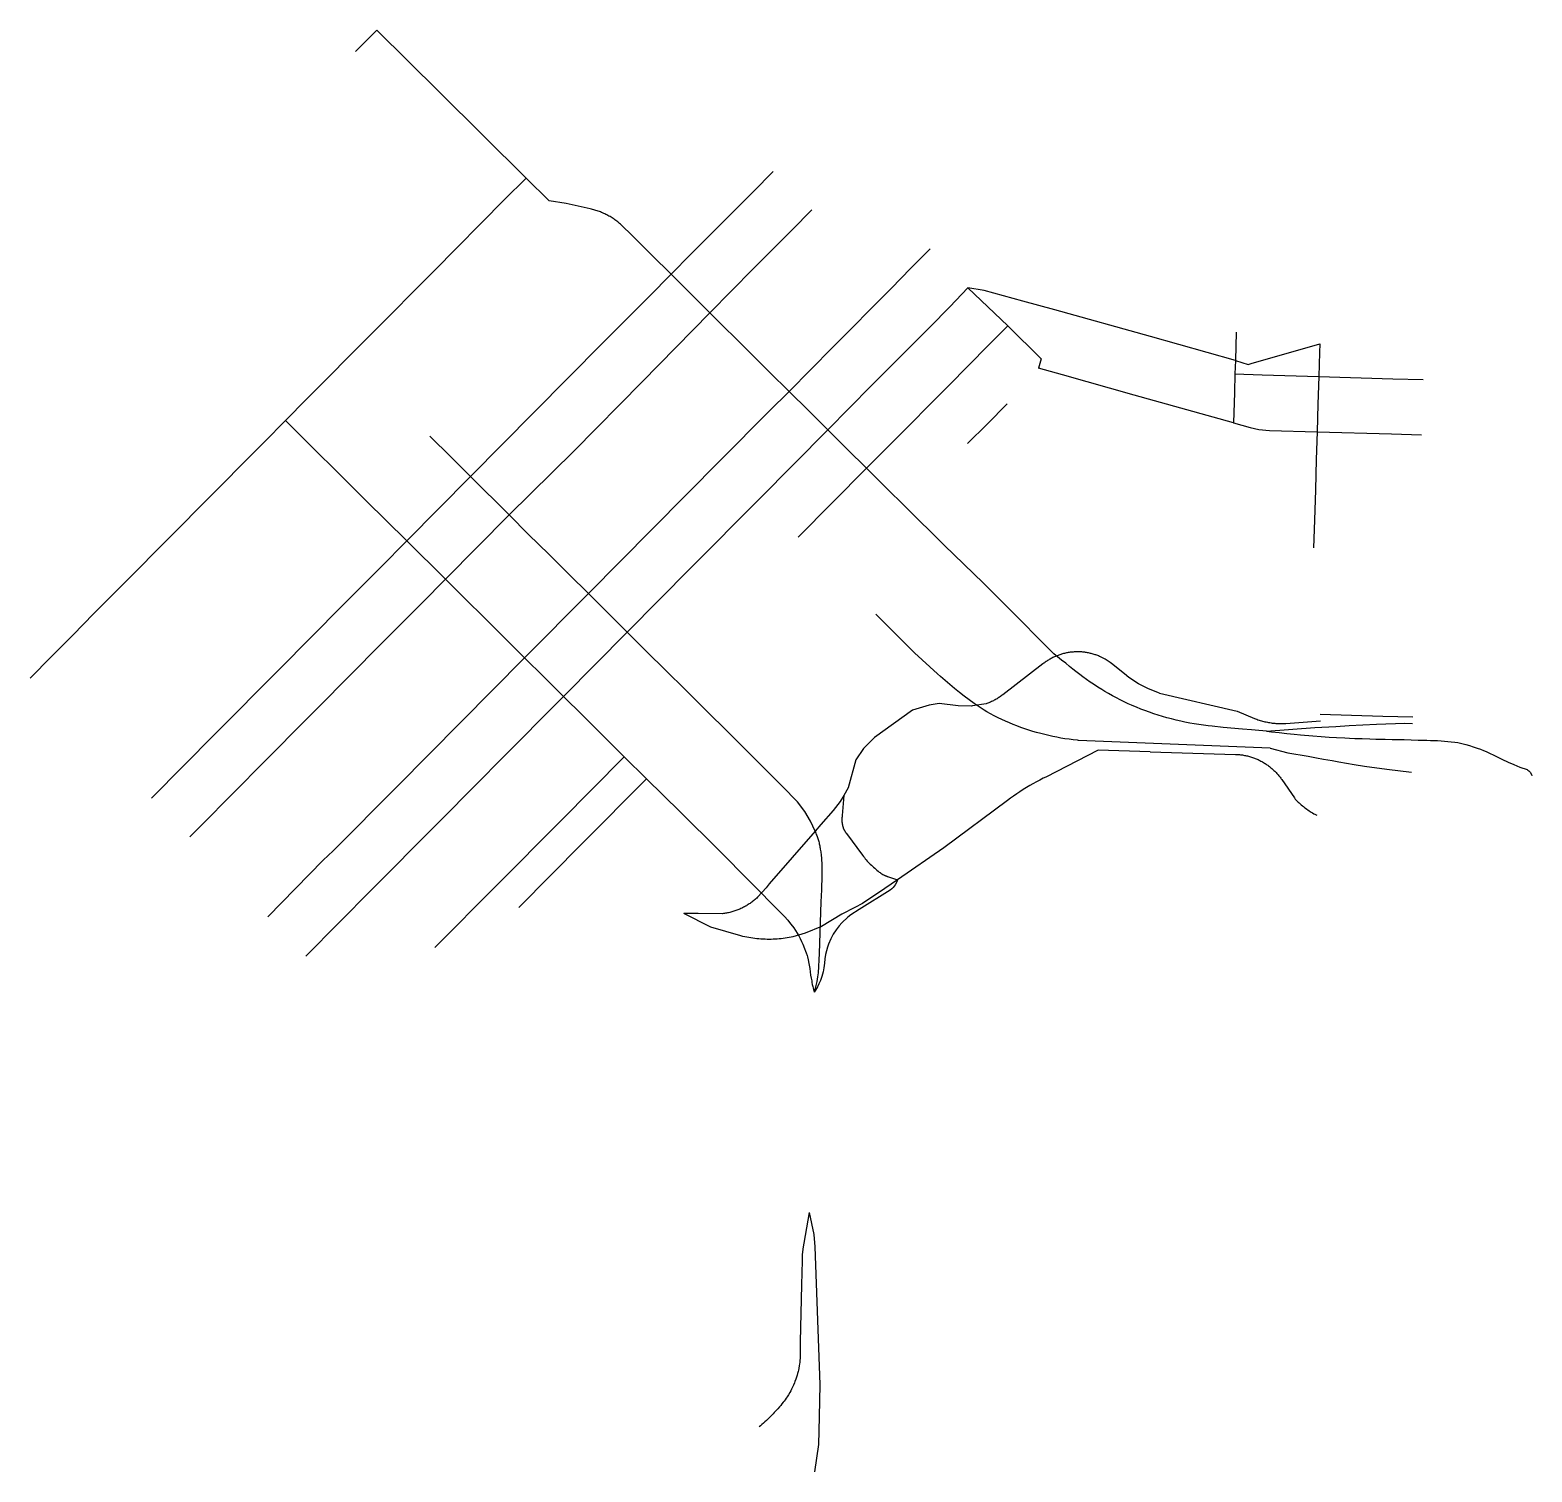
# Model space of a CAD drawing. Header units: inches. Extents: x 490225 to 492957, y 5456956 to 5459578.
import ezdxf

# ---------------------------------------------------------------- set-up
doc = ezdxf.new("R2010")
doc.units = ezdxf.units.IN
doc.header["$MEASUREMENT"] = 0
doc.layers.add('OneWayStreets', color=10, linetype='Continuous')

msp = doc.modelspace()

# ---------------------------------------------------------------- linework, layer by layer
at = {"layer": 'OneWayStreets', "color": 1, "lineweight": -3}
for p, q in [((490856.2, 5459577.7, 12.9), (490817.3, 5459538.5, 18.9)), ((490970.3, 5459464.5, 22.7), (490856.2, 5459577.7, 12.9)), ((491127.5, 5459308.5, 26.7), (490970.3, 5459464.5, 22.7)), ((491127.5, 5459308.5, 26.7), (491088.6, 5459269.3, 28.7)), ((491169.5, 5459266.9, 25.4), (491127.5, 5459308.5, 26.7)), ((491576.8, 5459320.5, 19.5), (491540.3, 5459283.7, 20.2)), ((491540.3, 5459283.7, 20.2), (491505.3, 5459248.4, 20.8)), ((491088.6, 5459269.3, 28.7), (491046.1, 5459226.5, 31.4)), ((491647.2, 5459250.6, 19.7), (491610.8, 5459213.8, 20.2)), ((491046.1, 5459226.5, 31.4), (491000.2, 5459180.3, 32.2)), ((491505.3, 5459248.4, 20.8), (491470.3, 5459213.2, 21.2)), ((491356, 5459168.6, 21.4), (491317.2, 5459207.1, 22.1)), ((491470.3, 5459213.2, 21.2), (491427.4, 5459170, 22.2)), ((491610.8, 5459213.8, 20.2), (491575.8, 5459178.5, 20.8)), ((491000.2, 5459180.3, 32.2), (490961.5, 5459141.2, 33)), ((491391.3, 5459133.6, 23.2), (491356, 5459168.6, 21.4)), ((491427.4, 5459170, 22.2), (491391.3, 5459133.6, 23.2)), ((491575.8, 5459178.5, 20.8), (491540.7, 5459143.3, 21.4)), ((491862.7, 5459179.7, 13.5), (491827.4, 5459144.9, 17.3)), ((490961.5, 5459141.2, 33), (490922.5, 5459101.9, 34.3)), ((491540.7, 5459143.3, 21.4), (491461.8, 5459063.7, 25.9)), ((491827.4, 5459144.9, 17.3), (491791.2, 5459107.7, 19.5)), ((491391.3, 5459133.6, 23.2), (491351.2, 5459093.2, 24.5)), ((491426.5, 5459098.6, 24.2), (491391.3, 5459133.6, 23.2)), ((490922.5, 5459101.9, 34.3), (490884, 5459063.1, 34.4)), ((491351.2, 5459093.2, 24.5), (491266.8, 5459008.3, 29.5)), ((491461.8, 5459063.7, 25.9), (491426.5, 5459098.6, 24.2)), ((491791.2, 5459107.7, 19.5), (491754.7, 5459070.9, 21.5)), ((491930.9, 5459108.8, 12), (491898.1, 5459074.4, 15.4)), ((491991.7, 5459051.5, 10.4), (491930.9, 5459108.8, 12)), ((490884, 5459063.1, 34.4), (490845.3, 5459024.1, 35)), ((491461.8, 5459063.7, 25.9), (491338.5, 5458938.3, 30.2)), ((491533.8, 5458992.2, 26.4), (491461.8, 5459063.7, 25.9)), ((491754.7, 5459070.9, 21.5), (491719.7, 5459035.7, 22.9)), ((491898.1, 5459074.4, 15.4), (491861.7, 5459037.7, 18.9)), ((492089.1, 5459068.7, 6.1), (492031.1, 5459085, 8.3)), ((492263.2, 5459020.2, 5.1), (492089.1, 5459068.7, 6.1)), ((491719.7, 5459035.7, 22.9), (491684.8, 5459000.4, 24.9)), ((491861.7, 5459037.7, 18.9), (491825.2, 5459000.9, 20.8)), ((492003.6, 5459039.8, 10), (491968.6, 5459004.5, 13.7)), ((492003.6, 5459039.8, 10), (491991.7, 5459051.5, 10.4)), ((492064.2, 5458979.7, 9.3), (492003.6, 5459039.8, 10)), ((490845.3, 5459024.1, 35), (490806.6, 5458985.1, 38.8)), ((491266.8, 5459008.3, 29.5), (491142.4, 5458882.8, 30.9)), ((492417.4, 5458976.8, 4.3), (492263.2, 5459020.2, 5.1)), ((492418.9, 5459028.5, 4), (492417.4, 5458976.8, 4.3)), ((492570.9, 5459006.9, 4.3), (492570.5, 5458991.5, 4.5)), ((490806.6, 5458985.1, 38.8), (490767.8, 5458946, 42.3)), ((491570.5, 5458955.8, 28.2), (491533.8, 5458992.2, 26.4)), ((491684.8, 5459000.4, 24.9), (491605.8, 5458920.8, 29.6)), ((491825.2, 5459000.9, 20.8), (491790.2, 5458965.7, 23.6)), ((491968.6, 5459004.5, 13.7), (491932.2, 5458967.7, 17.7)), ((492064.2, 5458979.7, 9.3), (492059.5, 5458963, 9.3)), ((492570.5, 5458991.5, 4.5), (492569.1, 5458947.9, 4.8)), ((491605.8, 5458920.8, 29.6), (491570.5, 5458955.8, 28.2)), ((491790.2, 5458965.7, 23.6), (491755.3, 5458930.5, 25.7)), ((491932.2, 5458967.7, 17.7), (491895.7, 5458931, 20.6)), ((492103.2, 5458950.7, 8.2), (492059.5, 5458963, 9.3)), ((492233.6, 5458914, 7.1), (492103.2, 5458950.7, 8.2)), ((492416.7, 5458952.4, 4.5), (492415.7, 5458918.4, 5.5)), ((492417.4, 5458976.8, 4.3), (492416.7, 5458952.4, 4.5)), ((492416.7, 5458952.4, 4.5), (492466.3, 5458950.9, 5.1)), ((492466.3, 5458950.9, 5.1), (492569.1, 5458947.9, 4.8)), ((490767.8, 5458946, 42.3), (490729.1, 5458907, 44)), ((491338.5, 5458938.3, 30.2), (491214.1, 5458811.8, 30.4)), ((491755.3, 5458930.5, 25.7), (491676.3, 5458850.9, 30.8)), ((491895.7, 5458931, 20.6), (491860.8, 5458895.8, 23.5)), ((492569.1, 5458947.9, 4.8), (492567.5, 5458897.5, 5.4)), ((492569.1, 5458947.9, 4.8), (492704.1, 5458943.8, 9.3)), ((492704.1, 5458943.8, 9.3), (492758.8, 5458942.2, 10.2)), ((490729.1, 5458907, 44), (490690.1, 5458867.7, 43.9)), ((491605.8, 5458920.8, 29.6), (491569.8, 5458884.5, 30.7)), ((491641.1, 5458885.8, 30.3), (491605.8, 5458920.8, 29.6)), ((491860.8, 5458895.8, 23.5), (491825.8, 5458860.5, 25.4)), ((492002.6, 5458897.8, 13.6), (491966.2, 5458861.1, 17.7)), ((492414.1, 5458863.3, 5.9), (492233.6, 5458914, 7.1)), ((492415.7, 5458918.4, 5.5), (492414.1, 5458863.3, 5.9)), ((492567.5, 5458897.5, 5.4), (492566, 5458847.2, 5.8)), ((491142.4, 5458882.8, 30.9), (491026.4, 5458765.8, 29.9)), ((491569.8, 5458884.5, 30.7), (491481.3, 5458795.4, 32.8)), ((491676.3, 5458850.9, 30.8), (491641.1, 5458885.8, 30.3)), ((490690.1, 5458867.7, 43.9), (490651.6, 5458828.9, 42.5)), ((490836.3, 5458722.4, 38.2), (490690.1, 5458867.7, 43.9)), ((491676.3, 5458850.9, 30.8), (491551.8, 5458725.5, 32.6)), ((491711.6, 5458815.9, 30.3), (491676.3, 5458850.9, 30.8)), ((491825.8, 5458860.5, 25.4), (491746.8, 5458780.9, 29.5)), ((491966.2, 5458861.1, 17.7), (491930.1, 5458825.8, 21.7)), ((492566, 5458847.2, 5.8), (492564.6, 5458797, 5.5)), ((492566, 5458847.2, 5.8), (492701.1, 5458843.3, 10.2)), ((492701.1, 5458843.3, 10.2), (492755.8, 5458841.6, 12)), ((490651.6, 5458828.9, 42.5), (490612.9, 5458789.9, 41.5)), ((490991.2, 5458800.8, 30.5), (490952.3, 5458839.4, 32.1)), ((491746.8, 5458780.9, 29.5), (491711.6, 5458815.9, 30.3)), ((490612.9, 5458789.9, 41.5), (490574.1, 5458750.8, 40.2)), ((491026.4, 5458765.8, 29.9), (490991.2, 5458800.8, 30.5)), ((491214.1, 5458811.8, 30.4), (491096.8, 5458696, 28.8)), ((491481.3, 5458795.4, 32.8), (491357, 5458670, 28.8)), ((492564.6, 5458797, 5.5), (492563, 5458741.7, 5.4)), ((491026.4, 5458765.8, 29.9), (490910.5, 5458649, 32.2)), ((491096.8, 5458696, 28.8), (491026.4, 5458765.8, 29.9)), ((491746.8, 5458780.9, 29.5), (491622.4, 5458655.5, 29.5)), ((491782.1, 5458745.9, 28.2), (491746.8, 5458780.9, 29.5)), ((490574.1, 5458750.8, 40.2), (490535.4, 5458711.8, 39.9)), ((491817.3, 5458710.9, 27.5), (491782.1, 5458745.9, 28.2)), ((492563, 5458741.7, 5.4), (492561.3, 5458686.5, 5)), ((490535.4, 5458711.8, 39.9), (490496.6, 5458672.8, 39.8)), ((490910.5, 5458649, 32.2), (490836.3, 5458722.4, 38.2)), ((491551.8, 5458725.5, 32.6), (491427.4, 5458600, 26)), ((491887.9, 5458641, 23.8), (491817.3, 5458710.9, 27.5)), ((491096.8, 5458696, 28.8), (490980.9, 5458579.1, 28.4)), ((491132.1, 5458660.7, 27.9), (491096.8, 5458696, 28.8)), ((492561.3, 5458686.5, 5), (492559.8, 5458636.2, 4.8)), ((490496.6, 5458672.8, 39.8), (490457.9, 5458633.8, 39.9)), ((491168.9, 5458624.5, 27.7), (491132.1, 5458660.7, 27.9)), ((491357, 5458670, 28.8), (491241, 5458553, 25.6)), ((490457.9, 5458633.8, 39.9), (490419.1, 5458594.7, 39.8)), ((490910.5, 5458649, 32.2), (490862.6, 5458600.7, 33.6)), ((490980.9, 5458579.1, 28.4), (490910.5, 5458649, 32.2)), ((491205.8, 5458587.9, 26.4), (491168.9, 5458624.5, 27.7)), ((491959.4, 5458572.1, 19.6), (491887.9, 5458641, 23.8)), ((490862.6, 5458600.7, 33.6), (490794.3, 5458532, 33.5)), ((491427.4, 5458600, 26), (491311.5, 5458483, 22)), ((490419.1, 5458594.7, 39.8), (490380.4, 5458555.7, 39.2)), ((490980.9, 5458579.1, 28.4), (490938.4, 5458536.3, 29.6)), ((491016.1, 5458544.1, 27), (490980.9, 5458579.1, 28.4)), ((491241, 5458553, 25.6), (491205.8, 5458587.9, 26.4)), ((491999.3, 5458532, 5.4), (491959.4, 5458572.1, 19.6)), ((490380.4, 5458555.7, 39.2), (490341.7, 5458516.7, 36.5)), ((491052.9, 5458507.6, 26.1), (491016.1, 5458544.1, 27)), ((491241, 5458553, 25.6), (491124.9, 5458436.1, 22.5)), ((491276.2, 5458518, 24.5), (491241, 5458553, 25.6)), ((490341.7, 5458516.7, 36.5), (490303, 5458477.6, 32.4)), ((490794.3, 5458532, 33.5), (490678.3, 5458415.1, 30.7)), ((490938.4, 5458536.3, 29.6), (490864.8, 5458462.1, 29.8)), ((491311.5, 5458483, 22), (491276.2, 5458518, 24.5)), ((491833.9, 5458445.4, 18.3), (491763.4, 5458515.4, 22.5)), ((491089.6, 5458471.1, 24.4), (491052.9, 5458507.6, 26.1)), ((490303, 5458477.6, 32.4), (490264.2, 5458438.5, 26.7)), ((490864.8, 5458462.1, 29.8), (490748.8, 5458345.1, 26.2)), ((491124.9, 5458436.1, 22.5), (491089.6, 5458471.1, 24.4)), ((491311.5, 5458483, 22), (491195.5, 5458366.1, 19.6)), ((491346.7, 5458448, 19.4), (491311.5, 5458483, 22)), ((490264.2, 5458438.5, 26.7), (490225.5, 5458399.5, 21.8)), ((491124.9, 5458436.1, 22.5), (491008.8, 5458319.2, 22.1)), ((491160.2, 5458401.1, 20.2), (491124.9, 5458436.1, 22.5)), ((491381.9, 5458413, 16.9), (491346.7, 5458448, 19.4)), ((491875.7, 5458407.3, 5.5), (491833.9, 5458445.4, 18.3)), ((490678.3, 5458415.1, 30.7), (490562.2, 5458298, 30.5)), ((491417.2, 5458378, 15.6), (491381.9, 5458413, 16.9)), ((491195.5, 5458366.1, 19.6), (491160.2, 5458401.1, 20.2)), ((491452.4, 5458343, 13.6), (491417.2, 5458378, 15.6)), ((491195.5, 5458366.1, 19.6), (491079.5, 5458249.2, 18.7)), ((491230.7, 5458331.1, 16.4), (491195.5, 5458366.1, 19.6)), ((491964.4, 5458352.8, 5.5), (491939.6, 5458348.8, 5.3)), ((490748.8, 5458345.1, 26.2), (490632.7, 5458228.1, 25.9)), ((491265.9, 5458296.1, 13.7), (491230.7, 5458331.1, 16.4)), ((491462.2, 5458333.3, 13.3), (491452.4, 5458343, 13.6)), ((491487.6, 5458308.3, 12), (491462.2, 5458333.3, 13.3)), ((492571.9, 5458333.8, 4), (492685.5, 5458330.4, 4.1)), ((492685.5, 5458330.4, 4.1), (492740.1, 5458328.7, 6.3)), ((490562.2, 5458298, 30.5), (490446.2, 5458181, 22.6)), ((491008.8, 5458319.2, 22.1), (490892.9, 5458202.2, 20.2)), ((491306.2, 5458256.2, 10.8), (491265.9, 5458296.1, 13.7)), ((491523, 5458273.2, 10.3), (491487.6, 5458308.3, 12)), ((491563.3, 5458232.9, 9.1), (491523, 5458273.2, 10.3)), ((492168.1, 5458268.2, 5.1), (492072.7, 5458219.5, 4.3)), ((492262.3, 5458265.4, 4.7), (492168.1, 5458268.2, 5.1)), ((491079.5, 5458249.2, 18.7), (491043.4, 5458212.9, 18.4)), ((491306.2, 5458256.2, 10.8), (491190.1, 5458139.4, 10.9)), ((491346.4, 5458216.3, 9.5), (491306.2, 5458256.2, 10.8)), ((490632.7, 5458228.1, 25.9), (490615, 5458210.2, 26)), ((491043.4, 5458212.9, 18.4), (490963.4, 5458132.2, 17.5)), ((491346.4, 5458216.3, 9.5), (491230.2, 5458099.4, 9)), ((491407.5, 5458156.5, 7), (491346.4, 5458216.3, 9.5)), ((491593.3, 5458203.1, 7.6), (491563.3, 5458232.9, 9.1)), ((490615, 5458210.2, 26), (490516.1, 5458110.5, 20.5)), ((490892.9, 5458202.2, 20.2), (490776.7, 5458085.1, 17.9)), ((490963.4, 5458132.2, 17.5), (490847.1, 5458015.1, 13.8)), ((491190.1, 5458139.4, 10.9), (491073.9, 5458022.4, 10.2)), ((491477.9, 5458086.3, 7.4), (491407.5, 5458156.5, 7)), ((491663.7, 5458133.1, 7.3), (491653.3, 5458121.2)), ((490776.7, 5458085.1, 17.9), (490758.4, 5458068.2, 14.8)), ((491230.2, 5458099.4, 9), (491114.1, 5457982.5, 8.1)), ((490758.4, 5458068.2, 14.8), (490657.7, 5457965.2, 17.3)), ((491073.9, 5458022.4, 10.2), (490961.4, 5457909.3, 9.3)), ((491803.1, 5458032.3, 4.7), (491780.2, 5458016.8)), ((490847.1, 5458015.1, 13.8), (490727, 5457894.1, 13.3)), ((491440.6, 5457971.2, 5.3), (491414.7, 5457971.4, 5.5)), ((491463.8, 5457946.7, 4.8), (491414.7, 5457971.4, 5.5)), ((491661.8, 5457114.7, 6.3), (491660.5, 5457056.3, 8.3)), ((491660.5, 5457056.3, 8.3), (491659.3, 5457006, 10.4)), ((491659.3, 5457006, 10.4), (491652.2, 5456956, 11.7))]:
    msp.add_line(p, q, dxfattribs=at)
for points in [[(491317.2, 5459207.1, 22.1), (491304.4, 5459219.9, 21.9), (491304.1, 5459220.2, 21.9), (491302.5, 5459221.6, 21.9), (491300.9, 5459223.1, 22.2), (491299.3, 5459224.6, 22.4), (491297.7, 5459226, 22.4), (491296.1, 5459227.4, 22.4), (491294.4, 5459228.7, 22.4), (491292.7, 5459230, 22.4), (491291, 5459231.3, 22.4), (491289.2, 5459232.6, 22.3), (491287.5, 5459233.8, 22.3), (491285.7, 5459235, 22.3), (491283.9, 5459236.2, 22.3), (491282, 5459237.4, 22.6), (491280.2, 5459238.5, 22.6), (491278.3, 5459239.5, 22.6), (491276.4, 5459240.6, 22.4), (491274.5, 5459241.6, 22.4), (491272.6, 5459242.6, 22.4), (491270.7, 5459243.5, 22.4), (491268.7, 5459244.4, 22.4), (491266.7, 5459245.3, 22.4), (491264.8, 5459246.1, 22.3), (491262.8, 5459246.9, 22.3), (491260.8, 5459247.7, 22.3), (491258.7, 5459248.4, 22.9), (491256.7, 5459249.2, 22.9), (491254.6, 5459249.8, 22.9), (491252.6, 5459250.4, 23.2), (491250.5, 5459251, 23.2), (491248.4, 5459251.6, 23.2), (491246.3, 5459252.1, 23.2), (491244.2, 5459252.6, 23.2), (491200.3, 5459262.4, 24.4), (491169.5, 5459266.9, 0)], [(492031.1, 5459085, 8.3), (491960.9, 5459104.3, 10.8), (491930.9, 5459108.8, 12)], [(492417.4, 5458976.8, 4.3), (492440.8, 5458969.8, 4.5), (492446, 5458971.2, 4.5), (492570.9, 5459006.9, 4.3)], [(492414.1, 5458863.3, 5.9), (492444.5, 5458854.8, 5.7), (492460.4, 5458851.6, 5.6), (492479.3, 5458849.8, 5), (492566, 5458847.2, 5.8)], [(492474, 5458302.8, 0), (492467.5, 5458303.4, 0), (492460.3, 5458304.1, 0), (492446.8, 5458305.2, 0), (492430.6, 5458306.6, 0), (492395.3, 5458309.6, 0), (492375.1, 5458311.8, 0), (492368.1, 5458312.7, 0), (492359.3, 5458314, 0), (492351.2, 5458315.2, 0), (492342.6, 5458316.4, 0), (492334.8, 5458317.7, 0), (492325.6, 5458319.5, 0), (492318.2, 5458321.1, 0), (492309.6, 5458323, 0), (492301.2, 5458325.1, 0), (492293, 5458327.3, 0), (492285.1, 5458329.6, 0), (492276.9, 5458332.1, 0), (492269.3, 5458334.5, 0), (492261.3, 5458337.2, 0), (492252.6, 5458340.4, 0), (492245.5, 5458343.1, 0), (492237.5, 5458346.3, 0), (492229.8, 5458349.6, 0), (492228.3, 5458350.3, 0), (492222.6, 5458352.8, 0), (492215.1, 5458356.4, 0), (492208, 5458359.8, 0), (492201.2, 5458363.3, 0), (492194.2, 5458367, 0), (492187, 5458371.1, 0), (492180.1, 5458375.1, 0), (492174.4, 5458378.5, 0), (492167.5, 5458382.9, 0), (492159.5, 5458388.1, 0), (492153.3, 5458392.3, 0), (492146.9, 5458396.7, 0), (492140.2, 5458401.5, 0), (492134.4, 5458405.9, 0), (492127.1, 5458411.6, 0), (492122.1, 5458415.5, 0), (492115.7, 5458420.7, 0), (492108.9, 5458426.3, 0), (492101.4, 5458432.3, 0), (492087.6, 5458443.5, 0), (491999.3, 5458532, 5.4)], [(492094.9, 5458440.7, 3.6), (492093.4, 5458440.1, 3.6), (492091.7, 5458439.5, 3.7), (492090.1, 5458438.8, 3.7), (492088.5, 5458438.1, 3.7), (492086.9, 5458437.3, 3.7), (492085.3, 5458436.6, 3.7), (492083.8, 5458435.8, 3.7), (492082.2, 5458434.9, 3.7), (492080.7, 5458434.1, 3.7), (492079.1, 5458433.2, 3.7), (492077.6, 5458432.3, 3.9), (492076.1, 5458431.3, 3.9), (492074.7, 5458430.4, 3.9), (492073.2, 5458429.4, 3.9), (492071.8, 5458428.4, 3.9), (492070.3, 5458427.4, 3.9), (492068.9, 5458426.3, 3.9), (492067.5, 5458425.2, 4.1), (491994.8, 5458369.2, 5.6), (491993.3, 5458368.1, 5.6), (491991.8, 5458367, 5.6), (491990.3, 5458365.9, 5.6), (491988.7, 5458364.9, 5.6), (491987.1, 5458363.9, 5.6), (491985.6, 5458362.9, 5.6), (491984, 5458361.9, 5.6), (491982.4, 5458361, 5.6), (491980.7, 5458360, 5.6), (491979.1, 5458359.2, 5.5), (491977.4, 5458358.3, 5.5), (491975.7, 5458357.5, 5.5), (491974.1, 5458356.7, 5.5), (491972.3, 5458355.9, 5.5), (491970.6, 5458355.2, 5.5), (491968.9, 5458354.5, 5.5), (491967.2, 5458353.8, 5.5), (491965.4, 5458353.2, 5.5), (491964.4, 5458352.8, 5.5)], [(492172.4, 5458438, 4.3), (492172.1, 5458438.2, 4.3), (492170.5, 5458438.9, 4.3), (492168.8, 5458439.6, 4.3), (492167.2, 5458440.2, 4.3), (492165.6, 5458440.9, 4.3), (492163.9, 5458441.5, 4.1), (492162.2, 5458442, 4.1), (492160.6, 5458442.6, 4.1), (492158.9, 5458443.1, 4.1), (492157.2, 5458443.6, 4.1), (492155.5, 5458444, 4.3), (492153.8, 5458444.4, 4.3), (492152.1, 5458444.8, 4.2), (492150.3, 5458445.2, 4.2), (492148.6, 5458445.5, 4.2), (492146.9, 5458445.8, 4.2), (492145.1, 5458446.1, 4.2), (492143.4, 5458446.3, 4.2), (492141.6, 5458446.6, 4.2), (492139.9, 5458446.7, 4), (492138.1, 5458446.9, 4), (492136.4, 5458447, 4), (492134.6, 5458447.1, 4), (492132.8, 5458447.2, 4), (492131.1, 5458447.2, 4), (492129.3, 5458447.2, 4), (492127.6, 5458447.1, 3.7), (492125.8, 5458447.1, 3.7), (492124, 5458447, 3.7), (492122.3, 5458446.8, 3.7), (492120.5, 5458446.7, 3.7), (492118.8, 5458446.5, 3.7), (492117, 5458446.3, 3.7), (492115.3, 5458446, 3.8), (492113.5, 5458445.8, 3.8), (492111.8, 5458445.4, 3.8), (492110.1, 5458445.1, 3.8), (492108.4, 5458444.7, 3.8), (492106.6, 5458444.3, 3.8), (492104.9, 5458443.9, 3.9), (492103.2, 5458443.4, 3.6), (492101.5, 5458443, 3.6), (492099.8, 5458442.4, 3.6), (492098.2, 5458441.9, 3.6), (492096.5, 5458441.3, 3.6), (492094.9, 5458440.7, 3.6)], [(492279.4, 5458372, 4.1), (492279.2, 5458372.1, 4.1), (492259.7, 5458379.6, 4.5), (492241.2, 5458389, 4.6), (492223.7, 5458400.4, 4.4), (492215.6, 5458407, 4.5), (492192.4, 5458425.8, 4.6), (492189.7, 5458428, 4.6), (492180.8, 5458433.8, 4.7), (492172.4, 5458438, 4.3)], [(492480.5, 5458272.2, 3.6), (492132.4, 5458286, 4.9), (492130.1, 5458286.3, 4.9), (492122.6, 5458287.1, 5.4), (492115.1, 5458288.1, 5.6), (492107.6, 5458289.2, 5.6), (492100.2, 5458290.4, 4.8), (492092.8, 5458291.8, 4.8), (492085.4, 5458293.3, 4.5), (492078, 5458294.9, 4.5), (492070.7, 5458296.6, 4.5), (492063.4, 5458298.5, 4.1), (492056.1, 5458300.5, 4.1), (492048.9, 5458302.6, 4.1), (492041.7, 5458304.9, 4.1), (492034.5, 5458307.3, 4.1), (492027.4, 5458309.8, 3.9), (492020.3, 5458312.4, 3.4), (492013.3, 5458315.2, 4), (492006.4, 5458318, 4), (491999.4, 5458321, 4), (491992.6, 5458324.2, 4.4), (491985.8, 5458327.4, 4.4), (491979, 5458330.7, 4.4), (491972.3, 5458334.2, 5), (491965.7, 5458337.8, 4.5), (491965.4, 5458338, 4.5), (491960.6, 5458341, 4.5), (491951.4, 5458347.2, 5.3), (491942.2, 5458353.5, 5.3), (491933.2, 5458360, 5.9), (491924.3, 5458366.7, 5.9), (491915.5, 5458373.5, 5.7), (491906.8, 5458380.4, 5.7), (491898.2, 5458387.5, 5.5), (491889.8, 5458394.8, 5.7), (491881.5, 5458402.2, 5.5), (491875.7, 5458407.3, 5.5), (491875.7, 5458407.3, 5.5), (491875.7, 5458407.3, 5.5), (491875.7, 5458407.3, 5.5), (491875.7, 5458407.3, 5.5)], [(491939.6, 5458348.8, 5.3), (491937.6, 5458348.5, 5.3), (491913.3, 5458349, 5.4), (491878.7, 5458353.3, 5), (491860.9, 5458350.1, 5), (491830.1, 5458340.9, 6), (491761.4, 5458291.2, 7), (491740.9, 5458271.2, 6.8), (491727.4, 5458250.7, 6), (491713.4, 5458199.9, 5), (491705.2, 5458185.7, 0)], [(492279.4, 5458372, 4.1), (492420.7, 5458339, 4.4), (492452.1, 5458326.2, 4.3), (492454.2, 5458325.3, 4.3), (492456.3, 5458324.5, 4.3), (492458.4, 5458323.8, 4.3), (492460.6, 5458323.1, 4.3), (492462.7, 5458322.4, 4.3), (492464.8, 5458321.8, 4.1), (492467, 5458321.2, 4.1), (492469.2, 5458320.6, 4.1), (492471.3, 5458320.1, 4.1), (492473.5, 5458319.6, 4.1), (492475.7, 5458319.1, 4.6), (492477.9, 5458318.7, 4.6), (492480.1, 5458318.4, 4.6), (492482.4, 5458318, 4.6), (492484.6, 5458317.7, 4.6), (492486.8, 5458317.5, 4.6), (492489, 5458317.3, 4.4), (492491.3, 5458317.1, 4.4), (492493.5, 5458317, 4.4), (492495.7, 5458316.9, 4.4), (492498, 5458316.8, 4.4), (492500.2, 5458316.8, 4.3), (492502.5, 5458316.8, 4.3), (492504.7, 5458316.8, 4.3), (492506.9, 5458316.9, 4.3), (492509.2, 5458317.1, 4.3), (492509.3, 5458317.1, 4.3), (492572, 5458321.7, 4)], [(492474, 5458302.8, 0), (492562.1, 5458309.3, 3.7), (492600.4, 5458311.1, 3.3), (492624.5, 5458313.2, 4.4), (492674.3, 5458315.8, 2.7), (492725.4, 5458317.2, 6.2), (492739.8, 5458316.8, 5.9)], [(492474, 5458302.8, 0), (492483.2, 5458301.8, 0), (492497, 5458300.2, 0), (492510.8, 5458298.8, 0), (492524.1, 5458297.6, 0), (492536.2, 5458296.5, 0), (492558.1, 5458294.7, 0), (492573.3, 5458293.3, 0), (492588, 5458292.2, 0), (492601.4, 5458291.3, 0), (492616.8, 5458290.5, 0), (492625, 5458290.2, 0), (492634.9, 5458289.8, 0), (492648.1, 5458289.3, 0), (492662, 5458288.9, 0), (492673.1, 5458288.5, 0), (492690.1, 5458288.1, 0), (492702.5, 5458287.8, 0), (492724.6, 5458287.5, 0), (492749.7, 5458286.8, 0), (492758.3, 5458286.5, 0), (492765.7, 5458286.4, 0), (492772.1, 5458286.2, 0), (492778.3, 5458286, 0), (492785, 5458285.7, 0), (492791.6, 5458285.3, 0), (492797.6, 5458284.9, 0), (492803.8, 5458284.4, 0), (492810, 5458283.7, 0), (492816.6, 5458282.8, 0), (492822, 5458282, 0), (492829.6, 5458280.4, 0), (492836.4, 5458278.8, 0), (492843.2, 5458276.9, 0), (492850.1, 5458274.7, 0), (492857.3, 5458272.2, 0), (492863, 5458269.9, 0), (492869, 5458267.5, 0), (492873.3, 5458265.7, 0), (492879.5, 5458262.8, 0), (492887.7, 5458259, 0), (492902.2, 5458252.2, 0), (492913.7, 5458246.7, 0), (492923.7, 5458242.1, 0), (492934.6, 5458237.7, 0), (492947.9, 5458233, 0), (492949.5, 5458232.1, 0), (492951.4, 5458230.5, 0), (492953.4, 5458228.3, 0), (492955.9, 5458224.1, 0), (492956.8, 5458221.8, 4.6)], [(492480.5, 5458272.2, 3.6), (492512.9, 5458263.7, 3.6), (492550, 5458257.3, 3.7), (492565.1, 5458254.4, 3.6), (492577.6, 5458252, 3.8), (492593.2, 5458249.5, 3.5), (492605.5, 5458247.4, 3), (492619.6, 5458244.8, 3.6), (492633.7, 5458242.4, 3.8), (492652, 5458239.1, 3.5), (492693.1, 5458234, 4.6), (492737.5, 5458228.1, 4)], [(492262.3, 5458265.4, 4.7), (492417.8, 5458260.7, 4.4), (492419.5, 5458260.7, 4.4), (492421.3, 5458260.6, 4.4), (492423.2, 5458260.4, 4.4), (492425, 5458260.3, 4.4), (492426.9, 5458260.1, 4.4), (492428.7, 5458259.8, 4.3), (492430.5, 5458259.6, 4.3), (492432.4, 5458259.3, 4.3), (492434.2, 5458258.9, 4.3), (492436, 5458258.6, 4.3), (492437.8, 5458258.2, 4.3), (492439.6, 5458257.8, 4.4), (492441.4, 5458257.3, 4.4), (492443.2, 5458256.8, 4.4), (492445, 5458256.3, 4.4), (492446.7, 5458255.8, 4.4), (492448.5, 5458255.2, 4.4), (492450.2, 5458254.6, 4.4), (492452, 5458253.9, 4.1), (492453.7, 5458253.3, 4.1), (492455.4, 5458252.6, 4.1), (492457.1, 5458251.8, 4.1), (492458.8, 5458251.1, 4.1), (492460.5, 5458250.3, 4.1), (492462.1, 5458249.5, 4.1), (492463.8, 5458248.6, 3.9), (492465.4, 5458247.8, 3.9), (492467, 5458246.9, 3.9), (492468.6, 5458245.9, 3.9), (492470.2, 5458245, 3.9), (492471.8, 5458244, 3.9), (492473.3, 5458243, 3.9), (492474.8, 5458241.9, 3.9), (492476.4, 5458240.9, 3.9), (492477.8, 5458239.8, 3.9), (492479.3, 5458238.6, 3.9), (492480.8, 5458237.5, 3.9), (492482.2, 5458236.3, 3.9), (492483.6, 5458235.1, 3.9), (492485, 5458233.9, 3.9), (492486.4, 5458232.7, 3.9), (492487.7, 5458231.4, 4), (492489.1, 5458230.1, 3.9), (492490.4, 5458228.8, 3.9), (492491.6, 5458227.5, 3.9), (492492.9, 5458226.1, 3.9), (492494.1, 5458224.7, 3.9), (492495.3, 5458223.3, 3.9), (492496.5, 5458221.9, 3.9), (492497.7, 5458220.5, 3.9), (492498.8, 5458219, 3.8), (492499.9, 5458217.5, 3.7), (492501, 5458216, 3.7), (492501.7, 5458215, 3.7), (492524.7, 5458181.4, 4), (492526.5, 5458179.5, 4), (492528.2, 5458177.7, 4), (492530, 5458175.9, 4), (492531.8, 5458174.1, 4), (492533.6, 5458172.4, 4), (492535.5, 5458170.7, 4), (492537.4, 5458169, 3.9), (492539.3, 5458167.4, 3.9), (492541.2, 5458165.8, 3.9), (492543.2, 5458164.2, 3.9), (492545.2, 5458162.7, 3.9), (492547.2, 5458161.2, 4.6), (492549.3, 5458159.7, 4.6), (492551.4, 5458158.3, 4.6), (492553.5, 5458156.9, 4.3), (492555.6, 5458155.5, 4.3), (492557.8, 5458154.2, 5.1), (492559.9, 5458152.9, 5.1), (492562.1, 5458151.7, 5.1), (492564.4, 5458150.5, 5.1), (492565.5, 5458149.9, 5.1)], [(492072.7, 5458219.5, 4.3), (492067.9, 5458217.2, 4.6), (492061.7, 5458214, 4.4), (492055.5, 5458210.8, 4.3), (492049.4, 5458207.4, 4.3), (492043.4, 5458203.9, 4.3), (492037.4, 5458200.4, 4.3), (492031.4, 5458196.7, 4.1), (492025.6, 5458192.9, 4.1), (492019.8, 5458189, 4.1), (492014, 5458185, 4.1), (492008.4, 5458180.9, 4.1), (492002.8, 5458176.8, 4), (491887.3, 5458090.6, 4), (491803.1, 5458032.3, 4.7)], [(491653.3, 5458121.2, 0), (491644.6, 5458139.3, 0), (491644.6, 5458139.3, 0), (491634.4, 5458156.6, 0), (491621.2, 5458174.2, 0), (491593.3, 5458203.1, 7.6)], [(491705.2, 5458185.7, 0), (491699, 5458175, 0), (491686, 5458158.6, 0), (491663.7, 5458133.1, 0)], [(491705.2, 5458185.7, 0), (491702.6, 5458149.5, 5.6), (491702.4, 5458148.8, 5.6), (491702.3, 5458148.1, 5.6), (491702.2, 5458147.4, 5.6), (491702.1, 5458146.7, 5.6), (491702, 5458146, 5.6), (491702, 5458145.2, 5.6), (491701.9, 5458144.5, 5.1), (491701.9, 5458143.8, 5.1), (491701.8, 5458143.1, 5.1), (491701.8, 5458142.4, 5.1), (491701.8, 5458141.6, 5.1), (491701.8, 5458140.9, 5.1), (491701.8, 5458140.2, 5.1), (491701.8, 5458139.5, 5.1), (491701.9, 5458138.7, 5.1), (491701.9, 5458138, 5.1), (491702, 5458137.3, 5.1), (491702.1, 5458136.6, 5.1), (491702.2, 5458135.9, 5.1), (491702.3, 5458135.2, 5.1), (491702.4, 5458134.5, 5.1), (491702.5, 5458133.7, 5.1), (491702.7, 5458133, 5.1), (491702.8, 5458132.3, 5), (491703, 5458131.6, 5), (491703.2, 5458130.9, 5), (491703.4, 5458130.2, 5), (491703.6, 5458129.5, 5), (491703.8, 5458128.8, 5), (491704, 5458128.2, 5), (491704.3, 5458127.5, 5), (491704.5, 5458126.8, 5), (491704.8, 5458126.1, 5), (491705.1, 5458125.5, 5), (491705.4, 5458124.8, 5), (491705.7, 5458124.1, 5), (491706, 5458123.5, 5), (491706.3, 5458122.8, 5), (491706.6, 5458122.2, 5), (491707, 5458121.6, 5), (491707.3, 5458120.9, 4.6), (491707.7, 5458120.3, 4.6), (491708.1, 5458119.7, 4.6), (491708.4, 5458119.1, 4.6), (491708.8, 5458118.5, 4.6), (491709.3, 5458117.9, 4.6), (491709.7, 5458117.3, 4.6), (491710.1, 5458116.7, 4.6), (491710.2, 5458116.7, 4.6), (491739.5, 5458077.3, 4.4), (491741.1, 5458075.1, 4.4), (491742.8, 5458073, 4.7), (491744.5, 5458070.9, 4.7), (491746.3, 5458068.9, 4.7), (491748.1, 5458066.8, 4.3), (491749.9, 5458064.9, 4.3), (491751.7, 5458062.9, 4.3), (491753.6, 5458061, 4.7), (491755.6, 5458059.1, 4.7), (491757.5, 5458057.2, 4.7), (491759.5, 5458055.4, 4.5), (491761.5, 5458053.6, 4.5), (491763.6, 5458051.8, 4.5), (491765.6, 5458050.1, 4.8), (491767.8, 5458048.4, 4.8), (491769.9, 5458046.8, 4.8), (491771.2, 5458045.9, 4.8), (491772.9, 5458044.7, 4.5), (491774.6, 5458043.6, 4.5), (491776.4, 5458042.5, 4.5), (491777.7, 5458041.7, 4.5), (491778.4, 5458041.4, 4.5), (491779, 5458041.1, 4.5), (491779.7, 5458040.7, 4.5), (491780.3, 5458040.4, 4.5), (491781, 5458040.1, 4.5), (491781.6, 5458039.9, 4.5), (491782.3, 5458039.6, 4.5), (491783, 5458039.3, 4.5), (491783.7, 5458039.1, 4.7), (491784.3, 5458038.8, 4.7), (491784.9, 5458038.7, 4.7), (491803.1, 5458032.3, 4.7)], [(491653.3, 5458121.2, 0), (491569.9, 5458025.1, 4.8), (491564, 5458018.1, 4.4)], [(491653.3, 5458121.2, 0), (491654.5, 5458117.7, 0), (491655.4, 5458115.3, 0), (491656.1, 5458113.4, 0), (491656.8, 5458111.6, 0), (491657.6, 5458109.5, 0), (491658.2, 5458107.8, 0), (491658.7, 5458105.8, 0), (491659.2, 5458103.9, 0), (491659.8, 5458102, 0), (491660.3, 5458100, 0), (491660.8, 5458098.2, 0), (491661.4, 5458096.2, 0), (491661.7, 5458094.5, 0), (491662, 5458092.2, 0), (491662.4, 5458090.2, 0), (491662.6, 5458088.4, 0), (491663, 5458086, 0), (491663.4, 5458083.5, 0), (491663.7, 5458081.5, 0), (491664.1, 5458079.1, 0), (491664.3, 5458076.1, 0), (491664.5, 5458073.2, 0), (491664.8, 5458070.2, 0), (491665, 5458067, 0), (491665.2, 5458064.2, 0), (491665.4, 5458061.3, 0), (491665.5, 5458058.6, 0), (491665.5, 5458056, 0), (491665.5, 5458053.5, 0), (491665.5, 5458051.3, 0), (491665.6, 5458049.1, 0), (491665.6, 5458047.2, 0), (491665.6, 5458045, 0), (491665.6, 5458043.1, 0), (491665.5, 5458040.7, 0), (491664.5, 5458014.6, 0), (491663.8, 5457992.8, 0), (491660.4, 5457898.8, 0), (491658.8, 5457863.6, 0), (491657.7, 5457856.3, 0), (491656.3, 5457847.9, 0), (491654, 5457838.3, 0), (491651.5, 5457828.5, 0)], [(491477.9, 5458086.3, 7.4), (491591.3, 5457971.9, 0), (491597.4, 5457965.7, 0), (491603.5, 5457959, 0), (491608.6, 5457952.8, 0), (491611.8, 5457948.6, 0), (491614.3, 5457945.1, 0), (491617.5, 5457940.4, 0), (491620.4, 5457935.7, 0), (491623.3, 5457930.7, 0), (491626, 5457925.7, 0), (491628.6, 5457920.6, 0), (491630.8, 5457915.8, 0), (491634, 5457908, 0), (491635.8, 5457903.1, 0), (491636.9, 5457899.7, 0), (491638.5, 5457894.8, 0), (491639.2, 5457892.3, 0), (491640.5, 5457887.3, 0), (491642, 5457880.5, 0), (491643.4, 5457871.3, 0), (491645, 5457859.3, 0), (491645.8, 5457854.1, 0), (491647, 5457849, 0), (491647.4, 5457845.9, 0), (491648.1, 5457842.3, 0), (491648.9, 5457838.6, 0), (491649.5, 5457836, 0), (491650.3, 5457833, 0), (491650.7, 5457831.3, 0), (491651.5, 5457828.5, 0)], [(491803.1, 5458032.3, 0), (491801.9, 5458029, 0), (491798.9, 5458023.4, 0), (491795.2, 5458018.6, 0), (491792.7, 5458016, 0), (491789.8, 5458013.7, 0), (491733.2, 5457978.5, 0), (491718.3, 5457969.2, 0), (491712.4, 5457964.7, 0), (491701.5, 5457954.3, 0), (491696.8, 5457948.9, 0), (491691.4, 5457941.9, 0), (491686.2, 5457933.7, 0), (491681.7, 5457925.3, 0), (491677.6, 5457915.8, 0), (491675.6, 5457910.2, 0), (491673.7, 5457903.4, 0), (491672.2, 5457897, 0), (491670.9, 5457888.8, 0), (491670.2, 5457881.1, 0), (491669.2, 5457872.8, 0), (491667.7, 5457865.2, 0), (491665.4, 5457857, 0), (491662.8, 5457849.6, 0), (491660.1, 5457843.3, 0), (491657.3, 5457837.8, 0), (491653.9, 5457832.2, 0), (491651.5, 5457828.5, 0)], [(491564, 5458018.1, 4.4), (491549.1, 5458001.5, 4.2), (491548.3, 5458000.8, 4.2), (491546.9, 5457999.5, 4.2), (491545.4, 5457998.2, 4.2), (491544, 5457996.9, 4.2), (491542.5, 5457995.7, 4.2), (491541, 5457994.4, 4.1), (491539.5, 5457993.2, 4.1), (491537.9, 5457992.1, 4.1), (491536.3, 5457990.9, 4.1), (491534.8, 5457989.8, 4.1), (491533.2, 5457988.7, 4.1), (491531.5, 5457987.7, 4.3), (491529.9, 5457986.6, 4.3), (491528.2, 5457985.6, 4.4), (491526.6, 5457984.7, 4.4), (491524.9, 5457983.7, 4.4), (491523.1, 5457982.8, 4.4), (491521.4, 5457981.9, 4.4), (491519.7, 5457981.1, 4.4), (491517.9, 5457980.3, 4.4), (491516.2, 5457979.5, 4.4), (491514.4, 5457978.7, 4.4), (491512.6, 5457978, 4.4), (491510.8, 5457977.3, 4.4), (491509, 5457976.6, 4.4), (491507.1, 5457976, 4.6), (491505.3, 5457975.4, 4.7), (491503.4, 5457974.8, 4.7), (491501.6, 5457974.3, 4.7), (491499.7, 5457973.8, 4.7), (491497.8, 5457973.3, 4.7), (491495.9, 5457972.9, 4.7), (491494, 5457972.5, 4.7), (491492.1, 5457972.1, 4.8), (491490.2, 5457971.8, 4.8), (491488.3, 5457971.5, 4.8), (491486.4, 5457971.2, 4.8), (491484.5, 5457971, 4.8), (491440.6, 5457971.2, 5.3)], [(491780.2, 5458016.8, 0), (491739.6, 5457989.4, 4.7), (491725.6, 5457982.2, 4.7)], [(491725.6, 5457982.2, 4.7), (491701.8, 5457969.9, 4.8), (491664.5, 5457947.8, 4.3), (491634.8, 5457935.9, 4.1)], [(491566.9, 5457924.4, 4.5), (491565.7, 5457924.4, 4.5), (491562.1, 5457924.5, 4.3), (491558.4, 5457924.7, 4.3), (491554.7, 5457924.9, 4.3), (491551, 5457925.2, 4.4), (491547.4, 5457925.5, 4.4), (491543.7, 5457926, 4.4), (491540.1, 5457926.5, 4.7), (491536.4, 5457927, 4.7), (491532.8, 5457927.6, 4.7), (491529.2, 5457928.3, 4.7), (491525.6, 5457929, 4.7), (491522, 5457929.8, 4.7), (491518.4, 5457930.7, 4.7), (491463.8, 5457946.7, 4.8)], [(491634.8, 5457935.9, 4.1), (491612.7, 5457928.8, 4.3), (491609.6, 5457928.2, 4.3), (491606, 5457927.6, 4.3), (491602.4, 5457926.9, 4.2), (491598.8, 5457926.4, 4.2), (491595.1, 5457925.9, 4.2), (491591.5, 5457925.5, 4.2), (491587.8, 5457925.2, 4.3), (491584.1, 5457924.9, 4.3), (491580.4, 5457924.7, 4.3), (491576.8, 5457924.5, 4.5), (491573.1, 5457924.4, 4.5), (491569.4, 5457924.4, 4.5), (491566.9, 5457924.4, 4.5)], [(491642.2, 5457427.7, 5), (491632.5, 5457371.8, 6), (491631.3, 5457365.2, 6), (491629.7, 5457351.6, 6), (491629.5, 5457339.9, 6), (491628.4, 5457296, 6), (491626.1, 5457192.4, 6), (491626.3, 5457175.2, 6), (491625.9, 5457162.3, 6), (491625.6, 5457159.1, 6), (491625.2, 5457155.5, 6), (491624.7, 5457151.7, 6), (491624.3, 5457149.5, 6), (491623.4, 5457144.2, 6), (491622.7, 5457141, 6), (491622.1, 5457138.5, 6), (491621.3, 5457135.3, 6), (491620.4, 5457132.1, 6), (491619.2, 5457128.2, 6), (491618.1, 5457124.8, 6), (491616.5, 5457120.5, 6), (491615.6, 5457118.2, 6), (491613.8, 5457114, 6), (491613.1, 5457112.3, 6), (491611.5, 5457109, 6), (491610.4, 5457106.6, 6), (491608.8, 5457103.5, 6), (491607.1, 5457100.6, 6), (491604.7, 5457096.4, 6), (491602.4, 5457092.7, 6), (491600.6, 5457090, 6), (491598.5, 5457087, 6), (491597, 5457085, 6), (491595.2, 5457082.6, 6), (491592.9, 5457079.8, 6), (491590.7, 5457077.1, 6), (491588.2, 5457074.3, 6), (491585.3, 5457071, 6), (491583.3, 5457068.8, 6), (491581.2, 5457066.5, 6), (491578.9, 5457064.1, 6), (491576.9, 5457061.9, 6), (491573.7, 5457058.9, 8.5), (491571.4, 5457056.4, 8.9), (491569.5, 5457054.5, 6), (491566.6, 5457051.5, 8.8), (491564.5, 5457049.7, 6), (491561.9, 5457047.3, 6), (491559.3, 5457044.9, 6), (491556.5, 5457042.3, 9), (491553.9, 5457040.1, 9), (491551.3, 5457037.9, 9)], [(491642.2, 5457427.7, 5), (491650.6, 5457387.8, 0), (491652.4, 5457365.6, 0), (491661.8, 5457114.7, 6.3)]]:
    msp.add_polyline3d(points, dxfattribs=at)

doc.saveas('drawing.dxf')
